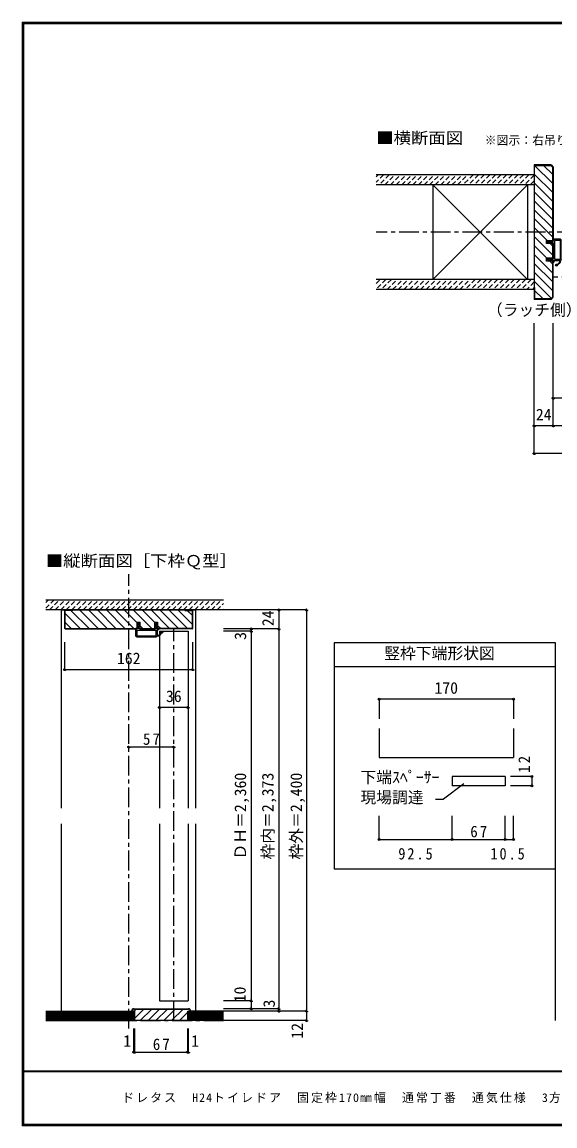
# Model space of a CAD drawing. Units: millimetres at full size, sheet at 1:5. Extents: x -973 to 977, y -718 to 696.
# Drawn here: x -973 to -299, y -701 to 696 of the extents above; entities that cross this region are included whole.
import ezdxf
from ezdxf.enums import TextEntityAlignment as Align

# ---------------------------------------------------------------- set-up
doc = ezdxf.new("R2010")
doc.units = ezdxf.units.MM
doc.header["$LTSCALE"] = 5
doc.header["$PDMODE"] = 32
doc.header["$PDSIZE"] = 2.5
doc.linetypes.add('CHAIN1', pattern=[8, 5, -1, 1, -1])
doc.linetypes.add('DASHED1', pattern=[1.8, 1.2, -0.6])
for name, color, linetype in [('0-0_補助線', 7, 'Continuous'), ('0-1_通り芯', 4, 'CHAIN1'), ('0-3_仕上げ', 7, 'Continuous'), ('0-4_枠', 3, 'Continuous'), ('0-6_扉', 6, 'Continuous'), ('0-A_文字', 7, 'Continuous'), ('0-B_寸法', 4, 'DASHED1'), ('0-C_ハッチ', 4, 'DASHED1'), ('F-1_枠', 6, 'Continuous'), ('F-A_文字', 7, 'Continuous')]:
    doc.layers.add(name, color=color, linetype=linetype)
doc.styles.add('ＭＳ ゴシック', font='')
doc.styles.get('ＭＳ ゴシック').set_extended_font_data('MS Gothic')

# ---------------------------------------------------------------- blocks, each defined once
blk = doc.blocks.new('2')
at = {"layer": '0-0_補助線'}
for p, q in [((-9.846, -9.622), (-9.846, 15.078)), ((-8.846, 16.078), (0.354, 16.078)), ((-8.846, 15.878), (0.637, 15.878)), ((-8.446, 14.378), (-8.446, -8.922)), ((-8.146, 14.678), (-1.546, 14.678)), ((-1.246, 14.378), (-1.246, -8.922)), ((0.154, 11.653), (2.154, 11.653)), ((0.154, 11.653), (0.154, -8.497)), ((2.154, 10.953), (2.154, 11.653)), ((3.154, 11.653), (2.512, 10.83)), ((3.154, 11.653), (6.154, 11.653)), ((4.154, 13.753), (4.154, 13.053)), ((5.154, 13.053), (4.512, 13.876)), ((7.154, 13.053), (5.154, 13.053)), ((6.154, 10.953), (6.154, 11.653)), ((7.558, 12.258), (6.516, 10.835)), ((-1.48, -10.622), (-8.846, -10.622)), ((-1.546, -9.222), (-8.146, -9.222)), ((-1.189, -10.85), (-0.732, -12.694)), ((0.354, -12.922), (-0.441, -12.922)), ((0.154, -8.497), (2.154, -8.497)), ((4.154, -9.897), (0.154, -9.897)), ((0.154, -9.897), (0.154, -10.622)), ((0.154, -10.622), (0.645, -12.548)), ((2.154, -7.797), (2.154, -8.497)), ((3.154, -8.497), (2.512, -7.674)), ((3.154, -8.497), (6.154, -8.497)), ((4.154, -10.597), (4.154, -9.897)), ((5.154, -9.897), (4.512, -10.72)), ((7.154, -9.897), (5.154, -9.897)), ((6.154, -7.797), (6.154, -8.497)), ((7.558, -9.101), (6.516, -7.679))]:
    blk.add_line(p, q, dxfattribs=at)
for points in [[(-9.646, 15.078), (-9.646, -9.622), (-9.846, -9.622)], [(4.154, 13.053), (0.154, 13.053), (0.649, 15.723)]]:
    blk.add_lwpolyline(points, dxfattribs=at)
for centre, radius, start, end in [((-8.846, 15.078), 1, 90, 180), ((-8.846, 15.078), 0.8, 90, 180), ((-8.146, 14.378), 0.3, 90, 180), ((-1.546, 14.378), 0.3, 0, 90), ((0.354, 15.778), 0.3, 349.49875, 90), ((2.354, 10.953), 0.2, 180, 322.03043), ((4.354, 13.753), 0.2, 37.96957, 180), ((6.354, 10.953), 0.2, 180, 323.78053), ((7.154, 12.553), 0.5, 323.78053, 90), ((-8.846, -9.622), 1, 180, 270), ((-2.846, -10.72), 6, 179.06153, 259.29815), ((-8.146, -8.922), 0.3, 180, 270), ((-2.846, -10.72), 5.3, 178.93757, 259.29815), ((-1.546, -8.922), 0.3, 270, 0), ((-1.48, -10.922), 0.3, 13.9282, 90), ((-0.441, -12.622), 0.3, 193.9282, 270), ((0.354, -12.622), 0.3, 270, 14.29438), ((2.354, -7.797), 0.2, 37.96957, 180), ((4.354, -10.597), 0.2, 180, 322.03043), ((6.354, -7.797), 0.2, 36.21947, 180), ((7.154, -9.397), 0.5, 270, 36.21947), ((-3.896, -16.272), 0.35, 259.29815, 79.29815)]:
    blk.add_arc(centre, radius, start, end, dxfattribs=at)
blk.add_point((-3.896, -16.622), dxfattribs=at)

msp = doc.modelspace()

# ---------------------------------------------------------------- linework, layer by layer
at = {"layer": '0-1_通り芯'}
for p, q in [((528.653, 430), (-525.347, 430)), ((304.653, 373), (-301.347, 373)), ((-838.333, -577.5), (-838.333, -2.5)), ((-781.333, -567.5), (-781.333, -72)), ((-943.333, -567.5), (-715.976, -567.5))]:
    msp.add_line(p, q, dxfattribs=at)
at = {"layer": '0-3_仕上げ', "color": 2}
for p, q in [((-325.347, 502.5), (-525.347, 502.5)), ((-325.347, 490), (-525.347, 490)), ((-325.347, 370), (-525.347, 370)), ((-325.347, 357.5), (-525.347, 357.5)), ((-943.333, -555.5), (-831.833, -555.5)), ((-831.833, -567.5), (-831.833, -555.5)), ((-762.833, -567.5), (-762.833, -555.5)), ((-718.333, -555.5), (-762.833, -555.5)), ((-943.333, -567.5), (-831.833, -567.5)), ((-718.333, -567.5), (-762.833, -567.5))]:
    msp.add_line(p, q, dxfattribs=at)
at = {"layer": '0-3_仕上げ', "color": 3}
for p, q in [((-453.847, 490), (-453.847, 370)), ((-333.847, 490), (-333.847, 370))]:
    msp.add_line(p, q, dxfattribs=at)
at = {"layer": '0-3_仕上げ'}
for p, q in [((-333.847, 370), (-453.847, 490)), ((-453.847, 370), (-333.847, 490)), ((-943.333, -557), (-831.833, -557)), ((-943.333, -558.5), (-831.833, -558.5)), ((-718.333, -557), (-762.833, -557)), ((-718.333, -558.5), (-762.833, -558.5)), ((-943.333, -560), (-831.833, -560)), ((-943.333, -561.5), (-831.833, -561.5)), ((-943.333, -563), (-831.833, -563)), ((-943.333, -564.5), (-831.833, -564.5)), ((-943.333, -566), (-831.833, -566)), ((-718.333, -560), (-762.833, -560)), ((-718.333, -561.5), (-762.833, -561.5)), ((-718.333, -563), (-762.833, -563)), ((-718.333, -564.5), (-762.833, -564.5)), ((-718.333, -566), (-762.833, -566))]:
    msp.add_line(p, q, dxfattribs=at)
at = {"layer": '0-4_枠'}
for p, q in [((-325.347, 515), (-325.347, 345)), ((-304.175, 515), (-325.347, 515)), ((-304.383, 514.5), (-301.847, 511.964)), ((-304.175, 515), (-301.347, 512.172)), ((-301.847, 419.5), (-301.847, 511.964)), ((-301.347, 512.172), (-301.347, 419.5)), ((-324.847, 500), (-325.347, 500)), ((-301.347, 415.8), (-309.847, 415.8)), ((-301.847, 397.2), (-301.847, 415.8)), ((-301.347, 397.2), (-301.347, 415.8)), ((-309.847, 393.5), (-309.847, 397.2)), ((-301.347, 397.2), (-309.847, 397.2)), ((-301.347, 393.5), (-309.847, 393.5)), ((-301.847, 348.036), (-301.847, 393.5)), ((-301.347, 347.828), (-301.347, 393.5)), ((-324.847, 360), (-325.347, 360)), ((-324.847, 360), (-324.847, 345.5)), ((-304.175, 345), (-325.347, 345)), ((-304.382, 345.5), (-324.847, 345.5)), ((-304.382, 345.5), (-301.847, 348.036)), ((-304.175, 345), (-301.347, 347.828)), ((-919.333, -48), (-757.333, -48)), ((-918.833, -71.086), (-918.833, -48.5)), ((-909.333, -48.5), (-918.833, -48.5)), ((-909.333, -48), (-909.333, -48.5)), ((-767.333, -48.5), (-767.333, -48)), ((-767.333, -48.5), (-757.833, -48.5)), ((-757.833, -71.086), (-757.833, -48.5)), ((-827.833, -63.5), (-824.133, -63.5)), ((-827.833, -72), (-827.833, -63.5)), ((-824.133, -72), (-824.133, -63.5)), ((-805.533, -72), (-805.533, -63.5)), ((-918.419, -71.5), (-918.833, -71.086)), ((-918.626, -72), (-827.833, -72)), ((-918.419, -71.5), (-827.833, -71.5)), ((-824.133, -71.5), (-805.533, -71.5)), ((-824.133, -72), (-805.533, -72)), ((-758.248, -71.5), (-801.833, -71.5)), ((-758.04, -72), (-801.833, -72)), ((-758.248, -71.5), (-757.833, -71.086)), ((-521.699, -197.826), (-521.699, -234.786)), ((-351.699, -197.826), (-351.699, -234.786)), ((-521.699, -234.786), (-351.699, -234.786)), ((-830.833, -555.5), (-834.833, -555.5)), ((-831.833, -552.5), (-762.833, -552.5)), ((-831.833, -553), (-762.833, -553)), ((-830.833, -567.5), (-830.833, -555.5)), ((-763.833, -567.5), (-830.833, -567.5))]:
    msp.add_line(p, q, dxfattribs=at)
at = {"layer": '0-4_枠', "color": 4}
for p, q in [((-919.333, -48), (-923.333, -48)), ((-919.333, -48), (-923.333, -48)), ((-923.333, -298.75), (-923.333, -48)), ((-757.333, -48), (-753.333, -48)), ((-753.333, -298.75), (-753.333, -48)), ((-521.699, -160.894), (-521.699, -185.894)), ((-351.699, -160.894), (-521.699, -160.894)), ((-351.699, -160.894), (-351.699, -185.894)), ((-328.308, -258.695), (-355.39, -258.695)), ((-328.308, -258.695), (-328.308, -270.695)), ((-328.308, -270.695), (-355.39, -270.695)), ((-923.333, -555.5), (-923.333, -318.75)), ((-753.333, -555.5), (-753.333, -318.75)), ((-521.699, -338.343), (-521.699, -308.335)), ((-429.199, -338.343), (-429.199, -308.335)), ((-362.199, -338.343), (-362.199, -308.335)), ((-351.699, -338.343), (-351.699, -308.335)), ((-521.699, -338.343), (-429.199, -338.343)), ((-429.199, -338.343), (-362.199, -338.343)), ((-362.199, -338.343), (-351.699, -338.343))]:
    msp.add_line(p, q, dxfattribs=at)
at = {"layer": '0-4_枠', "color": 7}
for p, q in [((-429.199, -258.695), (-429.199, -270.695)), ((-362.199, -258.695), (-429.199, -258.695)), ((-362.199, -258.695), (-362.199, -270.695)), ((-414.544, -267.9), (-440.344, -287.249)), ((-362.199, -270.695), (-429.199, -270.695)), ((-450.188, -287.249), (-440.344, -287.249))]:
    msp.add_line(p, q, dxfattribs=at)
at = {"layer": '0-4_枠'}
for points in [[(-324.847, 500), (-324.847, 514.5), (-304.383, 514.5)], [(-309.847, 415.8), (-309.847, 419.5), (-301.347, 419.5)], [(-918.626, -72), (-919.333, -71.293), (-919.333, -48)], [(-758.04, -72), (-757.333, -71.293), (-757.333, -48)], [(-805.533, -63.5), (-801.833, -63.5), (-801.833, -72)], [(-763.833, -567.5), (-763.833, -555.5), (-759.833, -555.5)]]:
    msp.add_lwpolyline(points, dxfattribs=at)
for centre, radius, start, end in [((-831.833, -555.5), 3, 90, 180), ((-831.833, -555.5), 2.5, 90, 180), ((-762.833, -555.5), 3, 0, 90), ((-762.833, -555.5), 2.5, 0, 90)]:
    msp.add_arc(centre, radius, start, end, dxfattribs=at)
at = {"layer": '0-4_枠', "color": 7}
for p in [(-521.699, -160.894), (-351.699, -160.894), (-328.308, -258.695), (-328.308, -270.695), (-521.699, -338.343), (-429.199, -338.343), (-362.199, -338.343), (-351.699, -338.343)]:
    msp.add_point(p, dxfattribs=at)
at = {"layer": '0-6_扉'}
for p, q in [((-799.333, -75), (-763.333, -75)), ((-799.333, -75), (-799.333, -298.75)), ((-763.333, -75), (-763.333, -298.75)), ((-799.333, -318.75), (-799.333, -542.5)), ((-763.333, -318.75), (-763.333, -542.5)), ((-799.333, -542.5), (-763.333, -542.5))]:
    msp.add_line(p, q, dxfattribs=at)
at = {"layer": '0-A_文字', "color": 3}
for p, q in [((-578.347, -89.5), (-578.347, -376.007)), ((-578.347, -119.5), (-298.347, -119.5)), ((-298.347, -376.007), (-578.347, -376.007))]:
    msp.add_line(p, q, dxfattribs=at)
msp.add_lwpolyline([(-298.347, -567.5), (-298.347, -89.5), (-578.347, -89.5)], dxfattribs=at)
at = {"layer": '0-B_寸法', "linetype": 'Continuous'}
for p, q in [((-325.347, 150), (-325.347, 315)), ((-301.347, 185), (-301.347, 315)), ((304.653, 220), (-301.347, 220)), ((328.653, 185), (-325.347, 185)), ((328.653, 150), (-325.347, 150)), ((-923.333, -48), (-919.333, -48)), ((-613.333, -48), (-718.333, -48)), ((-648.333, -48), (-648.333, -555.5)), ((-613.333, -48), (-613.333, -567.5)), ((-648.333, -72), (-718.333, -72)), ((-683.333, -75), (-718.333, -75)), ((-683.333, -72), (-683.333, -552.5)), ((-919.333, -123.422), (-919.333, -88.9)), ((-757.333, -123.422), (-757.333, -88.9)), ((-919.333, -123.422), (-757.333, -123.422)), ((-763.333, -171.382), (-799.333, -171.382)), ((-838.333, -221.382), (-781.333, -221.382)), ((-683.333, -542.5), (-718.333, -542.5)), ((-648.333, -552.5), (-718.333, -552.5)), ((-613.333, -555.5), (-718.333, -555.5)), ((-613.333, -567.5), (-718.333, -567.5)), ((-831.833, -607.5), (-831.833, -577.5)), ((-830.833, -607.5), (-830.833, -577.5)), ((-763.833, -607.5), (-763.833, -577.5)), ((-762.833, -607.5), (-762.833, -577.5)), ((-831.833, -607.5), (-830.833, -607.5)), ((-830.833, -607.5), (-763.833, -607.5)), ((-763.833, -607.5), (-762.833, -607.5))]:
    msp.add_line(p, q, dxfattribs=at)
at = {"layer": '0-B_寸法'}
for p, q in [((-943.333, -38.537), (-940.296, -35.5)), ((-943.333, -45.608), (-933.225, -35.5)), ((-938.654, -48), (-926.154, -35.5)), ((-931.583, -48), (-919.083, -35.5)), ((-924.512, -48), (-912.012, -35.5)), ((-917.441, -48), (-904.941, -35.5)), ((-910.37, -48), (-897.87, -35.5)), ((-903.298, -48), (-890.798, -35.5)), ((-896.227, -48), (-883.727, -35.5)), ((-889.156, -48), (-876.656, -35.5)), ((-882.085, -48), (-869.585, -35.5)), ((-875.014, -48), (-862.514, -35.5)), ((-867.943, -48), (-855.443, -35.5)), ((-860.872, -48), (-848.372, -35.5)), ((-853.801, -48), (-841.301, -35.5)), ((-846.73, -48), (-834.23, -35.5)), ((-839.659, -48), (-827.159, -35.5)), ((-832.588, -48), (-820.088, -35.5)), ((-825.517, -48), (-813.017, -35.5)), ((-818.446, -48), (-805.946, -35.5)), ((-811.375, -48), (-798.875, -35.5)), ((-804.303, -48), (-791.803, -35.5)), ((-797.232, -48), (-784.732, -35.5)), ((-790.161, -48), (-777.661, -35.5)), ((-783.09, -48), (-770.59, -35.5)), ((-776.019, -48), (-763.519, -35.5)), ((-768.948, -48), (-756.448, -35.5)), ((-761.877, -48), (-749.377, -35.5)), ((-754.806, -48), (-742.306, -35.5)), ((-747.735, -48), (-735.235, -35.5)), ((-740.664, -48), (-728.164, -35.5)), ((-733.593, -48), (-721.093, -35.5)), ((-726.522, -48), (-718.333, -39.812)), ((-719.451, -48), (-718.333, -46.883))]:
    msp.add_line(p, q, dxfattribs=at)
at = {"layer": '0-B_寸法', "color": 2, "linetype": 'Continuous'}
for p, q in [((-718.333, -35.5), (-943.333, -35.5)), ((-718.333, -48), (-943.333, -48))]:
    msp.add_line(p, q, dxfattribs=at)
at = {"layer": '0-B_寸法', "color": 7}
for p in [(-301.347, 220), (-325.347, 185), (-301.347, 185), (-325.347, 150), (-648.333, -48), (-613.333, -48), (-683.333, -72), (-683.333, -75), (-648.333, -72), (-919.333, -123.422), (-757.333, -123.422), (-799.333, -171.382), (-763.333, -171.382), (-838.333, -221.382), (-781.333, -221.382), (-683.333, -542.5), (-683.333, -552.5), (-648.333, -552.5), (-648.333, -555.5), (-613.333, -555.5), (-613.333, -567.5), (-831.833, -607.5), (-830.833, -607.5), (-763.833, -607.5), (-762.833, -607.5)]:
    msp.add_point(p, dxfattribs=at)
at = {"layer": '0-C_ハッチ', "linetype": 'Continuous'}
for p, q in [((-325.347, 514.98), (-301.847, 491.48)), ((-324.847, 503.167), (-301.847, 480.166)), ((-313.553, 514.5), (-301.847, 502.794)), ((-325.347, 492.353), (-301.847, 468.853)), ((-325.347, 481.039), (-301.847, 457.539)), ((-325.347, 469.725), (-301.847, 446.225)), ((-325.347, 458.412), (-301.847, 434.912)), ((-325.347, 447.098), (-301.847, 423.598)), ((-325.347, 435.784), (-309.063, 419.5)), ((-325.347, 424.47), (-301.847, 400.97)), ((-325.347, 413.157), (-309.39, 397.2)), ((-305.363, 415.8), (-301.847, 412.284)), ((-325.347, 401.843), (-301.847, 378.343)), ((-305.69, 393.5), (-301.847, 389.657)), ((-325.347, 390.529), (-301.847, 367.029)), ((-325.347, 379.216), (-301.847, 355.716)), ((-325.347, 367.902), (-303.664, 346.219)), ((-324.847, 356.088), (-314.259, 345.5)), ((-918.833, -52.48), (-899.813, -71.5)), ((-911.5, -48.5), (-888.5, -71.5)), ((-900.686, -48), (-877.186, -71.5)), ((-889.373, -48), (-865.872, -71.5)), ((-878.059, -48), (-854.558, -71.5)), ((-866.745, -48), (-843.245, -71.5)), ((-855.431, -48), (-831.931, -71.5)), ((-844.117, -48), (-827.833, -64.284)), ((-832.804, -48), (-809.304, -71.5)), ((-821.49, -48), (-805.533, -63.957)), ((-810.176, -48), (-786.676, -71.5)), ((-798.863, -48), (-775.363, -71.5)), ((-787.549, -48), (-764.049, -71.5)), ((-776.235, -48), (-757.833, -66.402)), ((-764.422, -48.5), (-757.833, -55.088)), ((-918.833, -63.794), (-911.127, -71.5)), ((-824.133, -67.984), (-820.617, -71.5)), ((-801.833, -67.657), (-797.99, -71.5)), ((-831.569, -555.5), (-829.069, -553)), ((-830.833, -564.664), (-819.169, -553)), ((-823.77, -567.5), (-809.27, -553)), ((-813.87, -567.5), (-799.37, -553)), ((-803.971, -567.5), (-789.471, -553)), ((-794.071, -567.5), (-779.571, -553)), ((-784.172, -567.5), (-769.672, -553)), ((-774.272, -567.5), (-763.833, -557.061))]:
    msp.add_line(p, q, dxfattribs=at)
at = {"layer": '0-C_ハッチ'}
for p, q in [((-525.347, 500.168), (-523.015, 502.5)), ((-515.944, 502.5), (-525.347, 493.097)), ((-508.873, 502.5), (-521.373, 490)), ((-514.302, 490), (-501.802, 502.5)), ((-507.231, 490), (-494.731, 502.5)), ((-500.16, 490), (-487.66, 502.5)), ((-493.089, 490), (-480.589, 502.5)), ((-486.018, 490), (-473.518, 502.5)), ((-478.947, 490), (-466.447, 502.5)), ((-471.876, 490), (-459.376, 502.5)), ((-464.805, 490), (-452.305, 502.5)), ((-457.734, 490), (-445.234, 502.5)), ((-450.662, 490), (-438.162, 502.5)), ((-443.591, 490), (-431.091, 502.5)), ((-436.52, 490), (-424.02, 502.5)), ((-429.449, 490), (-416.949, 502.5)), ((-422.378, 490), (-409.878, 502.5)), ((-402.807, 502.5), (-415.307, 490)), ((-395.736, 502.5), (-408.236, 490)), ((-388.665, 502.5), (-401.165, 490)), ((-381.594, 502.5), (-394.094, 490)), ((-374.523, 502.5), (-387.023, 490)), ((-367.452, 502.5), (-379.952, 490)), ((-360.381, 502.5), (-372.881, 490)), ((-353.31, 502.5), (-365.81, 490)), ((-346.239, 502.5), (-358.739, 490)), ((-339.168, 502.5), (-351.668, 490)), ((-332.096, 502.5), (-344.596, 490)), ((-325.347, 502.178), (-337.525, 490)), ((-325.347, 495.107), (-330.454, 490)), ((-525.347, 364.96), (-520.307, 370)), ((-513.236, 370), (-525.347, 357.889)), ((-506.165, 370), (-518.665, 357.5)), ((-511.594, 357.5), (-499.094, 370)), ((-504.523, 357.5), (-492.023, 370)), ((-497.452, 357.5), (-484.952, 370)), ((-490.381, 357.5), (-477.881, 370)), ((-483.31, 357.5), (-470.81, 370)), ((-476.239, 357.5), (-463.739, 370)), ((-469.168, 357.5), (-456.668, 370)), ((-462.096, 357.5), (-449.596, 370)), ((-455.025, 357.5), (-442.525, 370)), ((-447.954, 357.5), (-435.454, 370)), ((-440.883, 357.5), (-428.383, 370)), ((-433.812, 357.5), (-421.312, 370)), ((-426.741, 357.5), (-414.241, 370)), ((-419.67, 357.5), (-407.17, 370)), ((-400.099, 370), (-412.599, 357.5)), ((-393.028, 370), (-405.528, 357.5)), ((-385.957, 370), (-398.457, 357.5)), ((-378.886, 370), (-391.386, 357.5)), ((-371.815, 370), (-384.315, 357.5)), ((-364.744, 370), (-377.244, 357.5)), ((-357.673, 370), (-370.173, 357.5)), ((-350.601, 370), (-363.101, 357.5)), ((-343.53, 370), (-356.03, 357.5)), ((-336.459, 370), (-348.959, 357.5)), ((-329.388, 370), (-341.888, 357.5)), ((-325.347, 366.97), (-334.817, 357.5)), ((-325.347, 359.899), (-327.746, 357.5))]:
    msp.add_line(p, q, dxfattribs=at)
at = {"layer": 'F-1_枠'}
for p, q in [((-973.347, 695.833), (-973.347, -700.833)), ((-973.347, 695.833), (976.653, 695.833)), ((-973.347, 695), (976.653, 695)), ((-973.347, 694.167), (976.653, 694.167)), ((-972.514, 695.833), (-972.514, -700.833)), ((-971.68, 695.833), (-971.68, -700.833)), ((976.653, -631.667), (-973.347, -631.667)), ((976.653, -632.5), (-973.347, -632.5)), ((976.653, -699.167), (-973.347, -699.167)), ((976.653, -700), (-973.347, -700)), ((976.653, -700.833), (-973.347, -700.833))]:
    msp.add_line(p, q, dxfattribs=at)

# ---------------------------------------------------------------- block references
at = {"layer": '0-0_補助線', "xscale": -1}
msp.add_blockref('2', (-301.193, 404.922), dxfattribs=at)
at = {"layer": '0-0_補助線', "rotation": 90}
msp.add_blockref('2', (-813.255, -72.154), dxfattribs=at)

# ---------------------------------------------------------------- texts
at = {"layer": '0-4_枠', "color": 7, "style": 'ＭＳ ゴシック'}
for s, p in [('170', (-451.699, -158.394)), ('下端ｽﾍﾟｰｻｰ', (-545.28, -271.298)), ('現場調達', (-545.28, -296.893))]:
    msp.add_text(s, height=14.66, dxfattribs=at).set_placement(p, align=Align.BOTTOM_LEFT)
at = {"layer": '0-4_枠', "color": 7, "insert": (-330.808, -254.122), "char_height": 14.66, "attachment_point": 7, "rotation": 90, "style": 'ＭＳ ゴシック'}
msp.add_mtext('\\T1.27;\\W0.95;12', dxfattribs=at)
at = {"layer": '0-4_枠', "color": 7, "char_height": 14.66, "attachment_point": 7, "style": 'ＭＳ ゴシック'}
for s, insert in [('\\T1.27;\\W0.95;67', (-406.324, -335.843)), ('\\T1.28;\\W0.9;92.5', (-497.324, -363.969)), ('\\T1.28;\\W0.9;10.5', (-380.824, -363.969))]:
    msp.add_mtext(s, dxfattribs=dict(at, insert=insert))
at = {"layer": '0-A_文字', "style": 'ＭＳ ゴシック', "width": 1.1}
for s, p in [('■横断面図', (-525.347, 537.5)), ('■縦断面図［下枠Ｑ型］', (-943.333, 2.5))]:
    msp.add_text(s, height=14.66, dxfattribs=at).set_placement(p, align=Align.BOTTOM_LEFT)
at = {"layer": '0-A_文字', "style": 'ＭＳ ゴシック'}
for s, height, p in [('※図示：右吊り元', 11, (-388.073, 537.5)), ('（ラッチ側）', 14.66, (-385.347, 320)), ('竪枠下端形状図', 14.66, (-515.222, -114.5))]:
    msp.add_text(s, height=height, dxfattribs=at).set_placement(p, align=Align.BOTTOM_LEFT)
at = {"layer": '0-B_寸法', "color": 7, "style": 'ＭＳ ゴシック'}
for s, p in [('24', (-323.347, 187.5)), ('162', (-853.333, -120.922)), ('36', (-791.333, -168.882)), ('1', (-845.333, -605)), ('1', (-759.333, -605))]:
    msp.add_text(s, height=14.66, dxfattribs=at).set_placement(p, align=Align.BOTTOM_LEFT)
for s, p in [('24', (-650.55, -68.571)), ('3', (-685.496, -85.885)), ('ＤＨ＝2,360', (-685.513, -363.75)), ('枠内＝2,373', (-650.833, -363.75)), ('枠外＝2,400', (-614.819, -363.75)), ('10', (-686.042, -544.465)), ('3', (-649.154, -550.983)), ('12', (-613.642, -590.546))]:
    msp.add_text(s, height=14.66, rotation=90, dxfattribs=at).set_placement(p, align=Align.BOTTOM_LEFT)
at = {"layer": '0-B_寸法', "color": 7, "char_height": 14.66, "attachment_point": 7, "style": 'ＭＳ ゴシック'}
for s, insert in [('\\T1.27;\\W0.95;57', (-820.458, -218.882)), ('\\T1.27;\\W0.95;67', (-807.958, -605))]:
    msp.add_mtext(s, dxfattribs=dict(at, insert=insert))
at = {"layer": 'F-A_文字', "insert": (-846.68, -673.333), "char_height": 11, "attachment_point": 7, "style": 'ＭＳ ゴシック'}
msp.add_mtext('\\T1.18;ドレタス\u3000H24トイレドア\u3000固定枠170㎜幅\u3000通常丁番\u3000通気仕様\u30003方枠＋下枠Q型／床直付けレール', dxfattribs=at)

doc.saveas('drawing.dxf')
